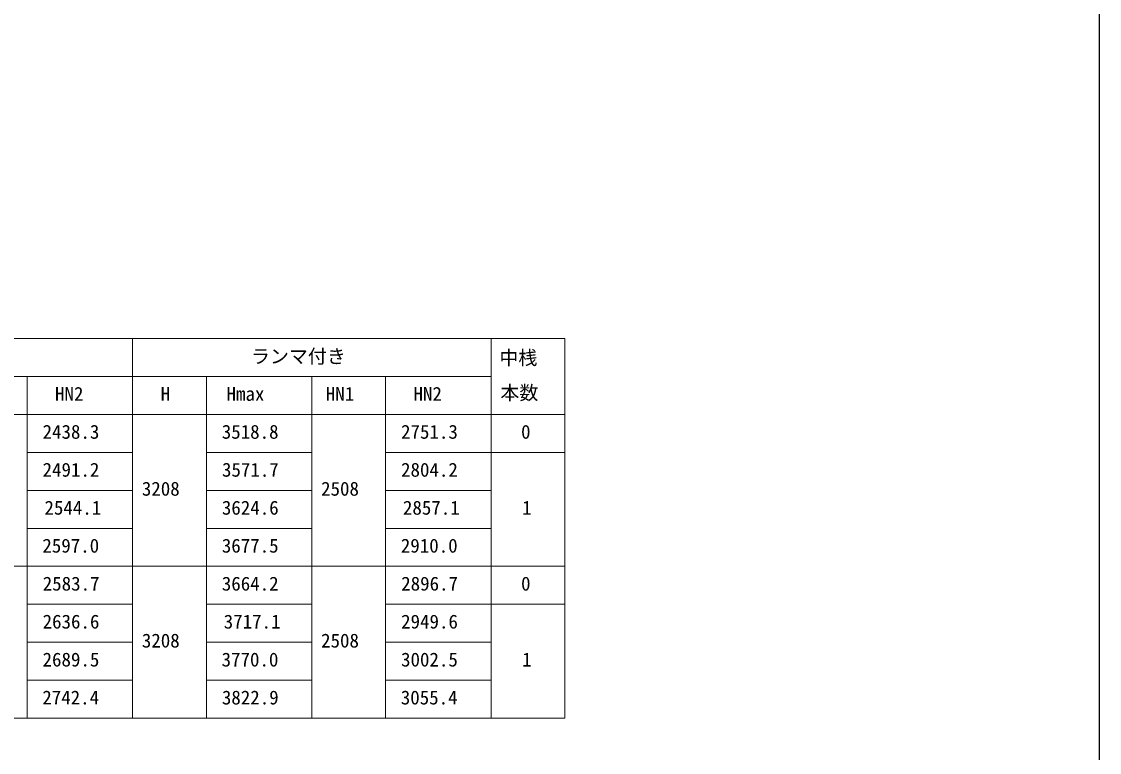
# Model space of a CAD drawing. Units: millimetres, scale not verified. Extents: x -10500 to 10500, y -15600 to 15524.
# Drawn here: x 277 to 10500, y 165 to 7097 of the extents above; entities that cross this region are included whole.
import ezdxf
from ezdxf.enums import TextEntityAlignment as Align

# ---------------------------------------------------------------- set-up
doc = ezdxf.new("R2010")
doc.units = ezdxf.units.MM
doc.header["$LTSCALE"] = 80
doc.layers.add('0-1_TABLE1', color=7, linetype='Continuous', lineweight=18)
doc.layers.add('0-6_YKK_ZWAK', color=7, linetype='Continuous')
doc.styles.add('ＭＳ ゴシック', font='')
doc.styles.get('ＭＳ ゴシック').set_extended_font_data('MS Gothic')

msp = doc.modelspace()

# ---------------------------------------------------------------- linework, layer by layer
at = {"layer": '0-1_TABLE1'}
for p, q in [((-9870, 4090.5), (5430, 4090.5)), ((1330, 4090.5), (1330, 490.5)), ((4730, 4090.5), (4730, 490.5)), ((5430, 4090.5), (5430, 490.5)), ((-5470, 3730.5), (4730, 3730.5)), ((330, 3730.5), (330, 490.5)), ((2030, 3730.5), (2030, 490.5)), ((3030, 3730.5), (3030, 490.5)), ((3730, 3730.5), (3730, 490.5)), ((-9870, 3370.5), (5430, 3370.5)), ((330, 3010.5), (1330, 3010.5)), ((2030, 3010.5), (3030, 3010.5)), ((3730, 3010.5), (5430, 3010.5)), ((330, 2650.5), (1330, 2650.5)), ((2030, 2650.5), (3030, 2650.5)), ((3730, 2650.5), (4730, 2650.5)), ((330, 2290.5), (1330, 2290.5)), ((2030, 2290.5), (3030, 2290.5)), ((3730, 2290.5), (4730, 2290.5)), ((-9870, 1930.5), (5430, 1930.5)), ((330, 1570.5), (1330, 1570.5)), ((2030, 1570.5), (3030, 1570.5)), ((3730, 1570.5), (5430, 1570.5)), ((330, 1210.5), (1330, 1210.5)), ((2030, 1210.5), (3030, 1210.5)), ((3730, 1210.5), (4730, 1210.5)), ((330, 850.5), (1330, 850.5)), ((2030, 850.5), (3030, 850.5)), ((3730, 850.5), (4730, 850.5)), ((-9870, 490.5), (5430, 490.5))]:
    msp.add_line(p, q, dxfattribs=at)
at = {"layer": '0-6_YKK_ZWAK'}
msp.add_lwpolyline([(-10500, -15600.5), (10500, -15600.5), (10500, 14999.5)], dxfattribs=at)

# ---------------------------------------------------------------- texts
at = {"layer": '0-1_TABLE1', "style": 'ＭＳ ゴシック'}
for s, p in [('ランマ付き', (2452.16, 3816.41)), ('中桟', (4808.47, 3802.77)), ('HN2', (594.26, 3460.5)), ('H', (1596.14, 3460.5)), ('Hmax', (2221.14, 3460.5)), ('HN1', (3162.16, 3460.5)), ('HN2', (3994.26, 3460.5)), ('本数', (4818.18, 3471.07)), ('2438.3', (476.14, 3100.5)), ('3518.8', (2175.62, 3100.5)), ('2751.3', (3876.14, 3100.5)), ('0', (5014.55, 3100.5)), ('2491.2', (476.14, 2740.5)), ('3571.7', (2177.67, 2740.5)), ('2804.2', (3876.14, 2740.5)), ('3208', (1417.67, 2560.5)), ('2508', (3117.67, 2560.5)), ('2544.1', (494.03, 2380.5)), ('3624.6', (2176.65, 2380.5)), ('2857.1', (3894.03, 2380.5)), ('1', (5025.28, 2380.5)), ('2597.0', (474.09, 2020.5)), ('3677.5', (2176.14, 2020.5)), ('2910.0', (3874.09, 2020.5)), ('2583.7', (477.67, 1660.5)), ('3664.2', (2176.14, 1660.5)), ('2896.7', (3877.67, 1660.5)), ('0', (5014.55, 1660.5)), ('2636.6', (476.65, 1300.5)), ('3717.1', (2194.03, 1300.5)), ('2949.6', (3876.65, 1300.5)), ('3208', (1417.67, 1120.5)), ('2508', (3117.67, 1120.5)), ('2689.5', (476.14, 940.5)), ('3770.0', (2174.09, 940.5)), ('3002.5', (3876.14, 940.5)), ('1', (5025.28, 940.5)), ('2742.4', (473.58, 580.5)), ('3822.9', (2176.65, 580.5)), ('3055.4', (3873.58, 580.5))]:
    msp.add_text(s, height=132, dxfattribs=at).set_placement(p, align=Align.BOTTOM_LEFT)

doc.saveas('drawing.dxf')
